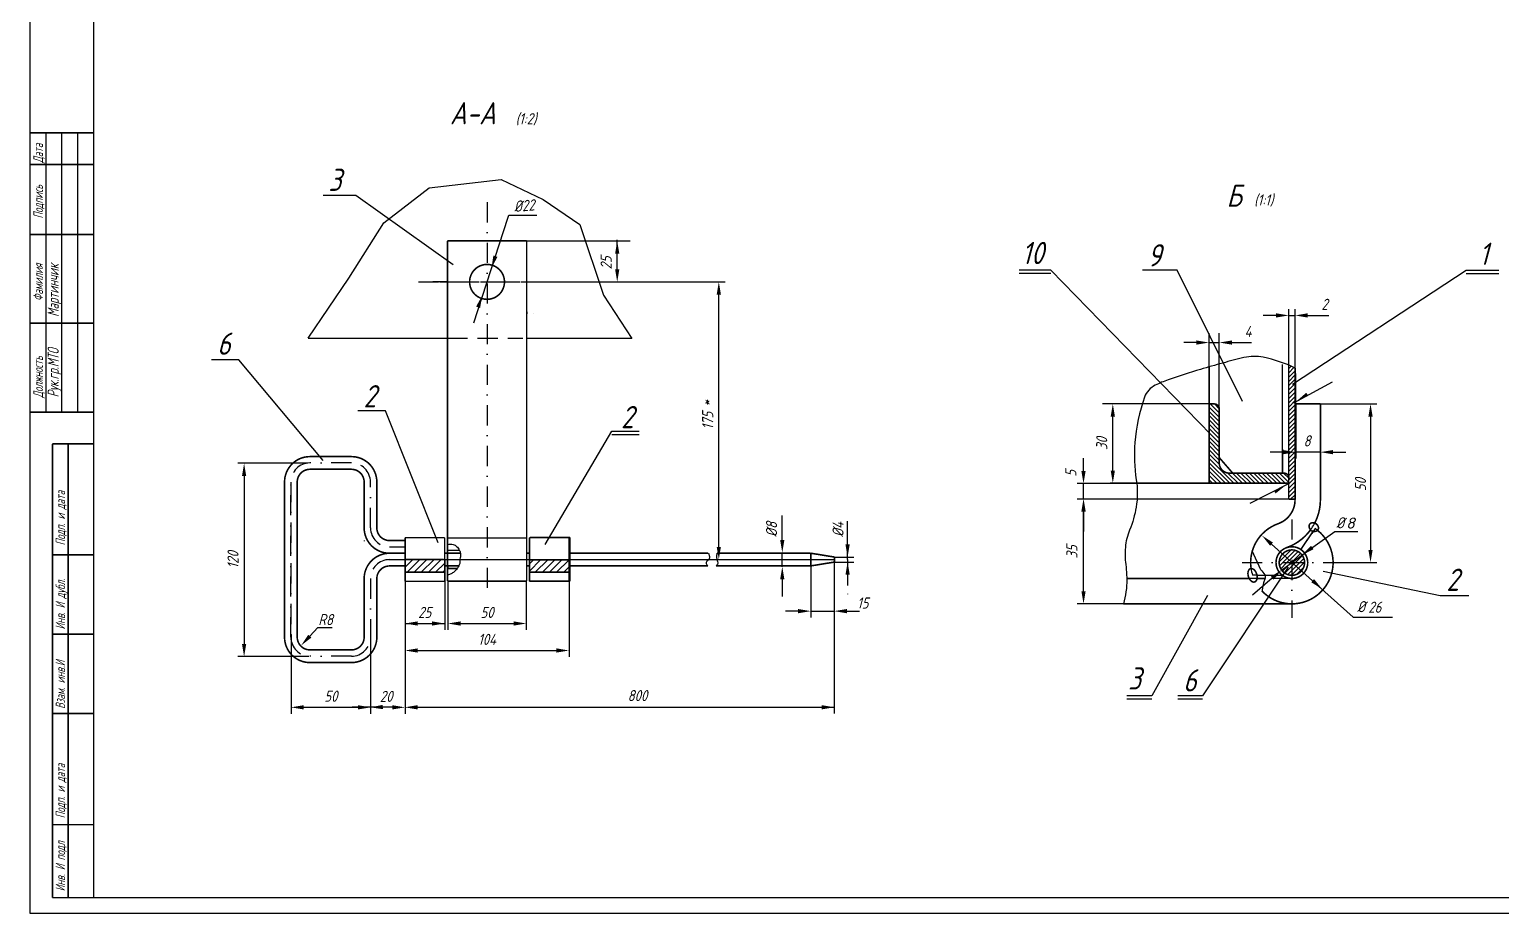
# Model space of a CAD drawing. Extents: x 973 to 2730, y 39 to 1746.
# Drawn here: x 972.5 to 1436.7, y 702.2 to 980.7 of the extents above; entities that cross this region are included whole.
import ezdxf
from ezdxf.enums import TextEntityAlignment as Align

# ---------------------------------------------------------------- set-up
doc = ezdxf.new("R2010")
doc.units = 0
doc.header["$LTSCALE"] = 0.5
doc.header["$MEASUREMENT"] = 0
doc.linetypes.add('DASHDOT', pattern=[25.4, 12.7, -6.35, 0, -6.35])
doc.linetypes.add('DASHED', pattern=[19.05, 12.7, -6.35])
doc.layers.get('0').update_dxf_attribs({"linetype": 'CONTINUOUS'})
doc.layers.get('DEFPOINTS').update_dxf_attribs({"linetype": 'CONTINUOUS'})
doc.styles.add('ROMANC', font='romanc', dxfattribs={"width": 0.8, "oblique": 15, "height": 3.5})
doc.dimstyles.get("Standard").update_dxf_attribs({"dimtxt": 0.18, "dimasz": 0.18, "dimexe": 0.18, "dimexo": 0.0625, "dimgap": 0.09, "dimtad": 0, "dimtih": 1, "dimtoh": 1, "dimdec": 4, "dimzin": 0, "dimdsep": 46, "dimtxsty": 'Standard', "dimcen": 0.09, "dimadec": 0, "dimazin": 0, "dimtfac": 1, "dimtdec": 4, "dimtofl": 0, "dimtmove": 0, "dimatfit": 3, "dimfxl": 0, "dimtolj": 1, "dimtzin": 0, "dimarcsym": 0})

# ---------------------------------------------------------------- blocks, each defined once
blk = doc.blocks.new('*D5')
at = {"color": 0, "linetype": 'ByBlock'}
for p, q in [((124.9, 166.5), (102.8, 166.5)), ((104.8, 162.5), (104.8, 109.6)), ((125.2, 105.6), (102.8, 105.6))]:
    blk.add_line(p, q, dxfattribs=at)
for points in [[(104.13, 162.5), (105.47, 162.5), (104.8, 166.5)], [(104.13, 109.6), (105.47, 109.6), (104.8, 105.6)]]:
    blk.add_solid(points, dxfattribs=at)
at = {"layer": 'DEFPOINTS', "color": 0, "linetype": 'ByBlock'}
for p in [(124.9, 166.5), (104.8, 105.6), (125.2, 105.6)]:
    blk.add_point(p, dxfattribs=at)
at = {"color": 0, "linetype": 'ByBlock', "style": 'ROMANC', "oblique": 15, "width": 0.8}
blk.add_text('120', height=3.5, rotation=90, dxfattribs=at).set_placement((101.3, 136.05), align=Align.MIDDLE_CENTER)
blk = doc.blocks.new('*D3')
at = {"color": 0, "linetype": 'ByBlock'}
for p, q in [((169.05, 129.35), (169.05, 114)), ((193.75, 129.35), (193.75, 114)), ((173.05, 116), (189.75, 116))]:
    blk.add_line(p, q, dxfattribs=at)
for points in [[(173.05, 116.67), (173.05, 115.33), (169.05, 116)], [(189.75, 116.67), (189.75, 115.33), (193.75, 116)]]:
    blk.add_solid(points, dxfattribs=at)
at = {"layer": 'DEFPOINTS', "color": 0, "linetype": 'ByBlock'}
for p in [(169.05, 129.35), (193.75, 129.35), (193.75, 116)]:
    blk.add_point(p, dxfattribs=at)
at = {"color": 0, "linetype": 'ByBlock', "style": 'ROMANC', "oblique": 15, "width": 0.8}
blk.add_text('50', height=3.5, dxfattribs=at).set_placement((181.4, 119.5), align=Align.MIDDLE_CENTER)
blk = doc.blocks.new('*D4')
at = {"color": 0, "linetype": 'ByBlock'}
for p, q in [((207.25, 129.3), (207.25, 105.5)), ((155.55, 114), (155.55, 105.5)), ((159.55, 107.5), (203.25, 107.5))]:
    blk.add_line(p, q, dxfattribs=at)
for points in [[(159.55, 108.17), (159.55, 106.83), (155.55, 107.5)], [(203.25, 108.17), (203.25, 106.83), (207.25, 107.5)]]:
    blk.add_solid(points, dxfattribs=at)
at = {"layer": 'DEFPOINTS', "color": 0, "linetype": 'ByBlock'}
for p in [(207.25, 129.3), (155.55, 114), (207.25, 107.5)]:
    blk.add_point(p, dxfattribs=at)
at = {"color": 0, "linetype": 'ByBlock', "style": 'ROMANC', "oblique": 15, "width": 0.8}
blk.add_text('104', height=3.5, dxfattribs=at).set_placement((181.4, 111), align=Align.MIDDLE_CENTER)
blk = doc.blocks.new('*X31')
at = {"color": 0}
for p, q in [((1090.95, 148.02), (1093.35, 150.42)), ((1090.95, 150.27), (1091.1, 150.42)), ((1091.59, 146.42), (1095.59, 150.42)), ((1093.84, 146.42), (1097.84, 150.42)), ((1096.08, 146.42), (1100.08, 150.42)), ((1098.33, 146.42), (1102.33, 150.42)), ((1100.57, 146.42), (1103.45, 149.3)), ((1130.15, 149.06), (1131.45, 150.36)), ((1130.15, 146.81), (1133.7, 150.36)), ((1132, 146.42), (1135.94, 150.36)), ((1134.25, 146.42), (1138.19, 150.36)), ((1136.49, 146.42), (1140.43, 150.36)), ((1138.74, 146.42), (1142.65, 150.33)), ((1102.82, 146.42), (1103.45, 147.05)), ((1140.98, 146.42), (1142.65, 148.09))]:
    blk.add_line(p, q, dxfattribs=at)
blk = doc.blocks.new('*D12')
at = {"color": 0, "linetype": 'ByBlock'}
for p, q in [((1181.66, 234.47), (1211.61, 234.47)), ((1209.61, 150.97), (1209.61, 230.47)), ((1197.9, 146.97), (1211.61, 146.97))]:
    blk.add_line(p, q, dxfattribs=at)
for points in [[(1208.94, 230.47), (1210.28, 230.47), (1209.61, 234.47)], [(1208.94, 150.97), (1210.28, 150.97), (1209.61, 146.97)]]:
    blk.add_solid(points, dxfattribs=at)
at = {"layer": 'DEFPOINTS', "color": 0, "linetype": 'ByBlock'}
for p in [(1181.66, 234.47), (1209.61, 234.47), (1197.9, 146.97)]:
    blk.add_point(p, dxfattribs=at)
at = {"color": 0, "linetype": 'ByBlock', "style": 'ROMANC', "oblique": 15, "width": 0.8}
blk.add_text('175', height=3.5, rotation=90, dxfattribs=at).set_placement((1206.11, 190.72), align=Align.MIDDLE_CENTER)
blk = doc.blocks.new('*D16')
at = {"color": 0, "linetype": 'ByBlock'}
for p, q in [((1371.99, 256.4), (1367.99, 256.4)), ((1375.99, 240.72), (1375.99, 258.4)), ((1375.99, 256.4), (1377.99, 256.4)), ((1377.99, 239.81), (1377.99, 258.4)), ((1381.99, 256.4), (1385.99, 256.4)), ((1385.99, 256.4), (1388.62, 256.4))]:
    blk.add_line(p, q, dxfattribs=at)
for points in [[(1371.99, 257.07), (1371.99, 255.73), (1375.99, 256.4)], [(1381.99, 257.07), (1381.99, 255.73), (1377.99, 256.4)]]:
    blk.add_solid(points, dxfattribs=at)
at = {"layer": 'DEFPOINTS', "color": 0, "linetype": 'ByBlock'}
for p in [(1377.99, 256.4), (1375.99, 240.72), (1377.99, 239.81)]:
    blk.add_point(p, dxfattribs=at)
at = {"color": 0, "linetype": 'ByBlock', "style": 'ROMANC', "oblique": 15, "width": 0.8}
blk.add_text('2', height=3.5, dxfattribs=at).set_placement((1387.3, 259.9), align=Align.MIDDLE_CENTER)
blk = doc.blocks.new('*X2')
at = {"color": 0}
for p, q in [((452.7, 228.9), (449.5, 232.1)), ((452.7, 230.25), (449.85, 233.1)), ((452.7, 231.6), (451.2, 233.1)), ((452.7, 227.55), (449.5, 230.75)), ((452.7, 226.21), (449.5, 229.41)), ((452.7, 224.86), (449.5, 228.06)), ((452.7, 223.51), (449.5, 226.71)), ((452.7, 222.17), (449.5, 225.37)), ((452.7, 220.82), (449.5, 224.02)), ((452.7, 219.47), (449.5, 222.67)), ((452.7, 218.13), (449.5, 221.33)), ((452.7, 216.78), (449.5, 219.98)), ((452.7, 215.43), (449.5, 218.63)), ((452.73, 214.05), (449.5, 217.28)), ((457.34, 208.1), (449.5, 215.94)), ((455.99, 208.1), (449.5, 214.59)), ((454.64, 208.1), (449.5, 213.24)), ((453.3, 208.1), (449.5, 211.9)), ((451.95, 208.1), (449.5, 210.55)), ((450.6, 208.1), (449.5, 209.2)), ((458.68, 208.1), (455.45, 211.33)), ((460.03, 208.1), (456.83, 211.3)), ((461.38, 208.1), (458.18, 211.3)), ((462.73, 208.1), (459.53, 211.3)), ((464.07, 208.1), (460.87, 211.3)), ((465.42, 208.1), (462.22, 211.3)), ((466.77, 208.1), (463.57, 211.3)), ((468.11, 208.1), (464.91, 211.3)), ((469.46, 208.1), (466.26, 211.3)), ((470.81, 208.1), (467.61, 211.3)), ((472.15, 208.1), (468.95, 211.3)), ((473.5, 208.1), (470.3, 211.3)), ((474.6, 208.35), (471.65, 211.3)), ((474.6, 209.7), (473, 211.3))]:
    blk.add_line(p, q, dxfattribs=at)
blk = doc.blocks.new('*D29')
at = {"color": 0, "linetype": 'ByBlock'}
for p, q in [((1340.48, 218.8), (1336.48, 218.8)), ((1344.48, 199.46), (1344.48, 221.8)), ((1344.48, 218.8), (1347.68, 218.8)), ((1347.68, 197.86), (1347.68, 221.8)), ((1351.68, 218.8), (1355.68, 218.8)), ((1355.68, 218.8), (1357.82, 218.8))]:
    blk.add_line(p, q, dxfattribs=at)
for points in [[(1340.48, 219.47), (1340.48, 218.13), (1344.48, 218.8)], [(1351.68, 219.47), (1351.68, 218.13), (1347.68, 218.8)]]:
    blk.add_solid(points, dxfattribs=at)
at = {"layer": 'DEFPOINTS', "color": 0, "linetype": 'ByBlock'}
for p in [(1347.68, 218.8), (1344.48, 199.46), (1347.68, 197.86)]:
    blk.add_point(p, dxfattribs=at)
at = {"color": 0, "linetype": 'ByBlock', "style": 'ROMANC', "oblique": 15, "width": 0.8}
blk.add_text('4', height=3.5, dxfattribs=at).set_placement((1356.75, 222.3), align=Align.MIDDLE_CENTER)
blk = doc.blocks.new('*X0')
at = {"color": 0}
for p, q in [((471.61, 183.34), (475.36, 187.09)), ((472.35, 185.43), (473.27, 186.35)), ((472.71, 183.1), (475.6, 185.99)), ((475.6, 185.99), (476.59, 186.98)), ((475.6, 184.64), (477.55, 186.59)), ((475.6, 183.29), (478.33, 186.02)), ((471.72, 182.11), (472.71, 183.1)), ((472.11, 181.15), (474.06, 183.1)), ((472.68, 180.37), (475.41, 183.1)), ((473.41, 179.75), (475.6, 181.95)), ((474.06, 183.1), (475.6, 184.64)), ((475.41, 183.1), (475.6, 183.29)), ((475.6, 181.95), (476.75, 183.1)), ((475.6, 180.6), (478.1, 183.1)), ((475.6, 179.25), (479.45, 183.1)), ((476.75, 183.1), (478.95, 185.29)), ((477.08, 179.38), (479.32, 181.62)), ((478.1, 183.1), (479.39, 184.39)), ((479.45, 183.1), (479.6, 183.25)), ((474.31, 179.31), (475.6, 180.6)), ((475.45, 179.1), (475.6, 179.25))]:
    blk.add_line(p, q, dxfattribs=at)
blk = doc.blocks.new('*D17')
at = {"color": 0, "linetype": 'ByBlock'}
for p, q in [((1378.19, 228.51), (1378.19, 211.31)), ((1385.99, 228.51), (1385.99, 211.31)), ((1374.19, 213.31), (1370.19, 213.31)), ((1385.99, 213.31), (1378.19, 213.31)), ((1389.99, 213.31), (1393.99, 213.31))]:
    blk.add_line(p, q, dxfattribs=at)
for points in [[(1374.19, 213.98), (1374.19, 212.64), (1378.19, 213.31)], [(1389.99, 213.98), (1389.99, 212.64), (1385.99, 213.31)]]:
    blk.add_solid(points, dxfattribs=at)
at = {"layer": 'DEFPOINTS', "color": 0, "linetype": 'ByBlock'}
for p in [(1378.19, 228.51), (1385.99, 228.51), (1378.19, 213.31)]:
    blk.add_point(p, dxfattribs=at)
at = {"color": 0, "linetype": 'ByBlock', "style": 'ROMANC', "oblique": 15, "width": 0.8}
blk.add_text('8', height=3.5, dxfattribs=at).set_placement((1381.77, 216.86), align=Align.MIDDLE_CENTER)
blk = doc.blocks.new('*X1')
at = {"color": 0}
for p, q in [((474.6, 244.26), (475.33, 244.99)), ((474.6, 242.91), (476.26, 244.57)), ((474.6, 241.56), (476.6, 243.56)), ((474.6, 240.22), (476.6, 242.22)), ((474.6, 238.87), (476.6, 240.87)), ((474.6, 237.52), (476.6, 239.52)), ((474.6, 236.17), (476.6, 238.17)), ((474.6, 234.83), (476.6, 236.83)), ((474.6, 233.48), (476.6, 235.48)), ((474.6, 232.13), (476.6, 234.13)), ((474.6, 230.79), (476.6, 232.79)), ((474.6, 229.44), (476.6, 231.44)), ((474.6, 228.09), (476.6, 230.09)), ((474.6, 226.74), (476.6, 228.74)), ((474.6, 225.4), (476.6, 227.4)), ((474.6, 224.05), (476.6, 226.05)), ((474.6, 222.7), (476.6, 224.7)), ((474.6, 221.36), (476.6, 223.36)), ((474.6, 220.01), (476.6, 222.01)), ((474.6, 218.66), (476.6, 220.66)), ((474.6, 217.32), (476.6, 219.32)), ((474.6, 215.97), (476.6, 217.97)), ((474.6, 214.62), (476.6, 216.62)), ((474.6, 213.27), (476.6, 215.27)), ((474.6, 211.93), (476.6, 213.93)), ((474.6, 210.58), (476.6, 212.58)), ((474.6, 209.23), (476.6, 211.23)), ((474.6, 207.89), (476.6, 209.89)), ((474.6, 206.54), (476.6, 208.54)), ((474.6, 205.19), (476.6, 207.19)), ((474.6, 203.85), (476.6, 205.85)), ((475.2, 203.1), (476.6, 204.5)), ((476.55, 203.1), (476.6, 203.15))]:
    blk.add_line(p, q, dxfattribs=at)

msp = doc.modelspace()

# ---------------------------------------------------------------- linework, layer by layer
for p, q in [((972.761, 702.16), (972.761, 1296.06)), ((977.761, 860.16), (977.761, 948.16)), ((982.761, 860.16), (982.761, 948.16)), ((987.761, 860.16), (987.761, 948.16)), ((1075.47, 928.45), (1065.11, 928.45)), ((1106.17, 906.55), (1075.47, 928.45)), ((1123.63411, 922.19048), (1132.53, 922.19048)), ((1104.3, 901.2), (1099.7, 901.2)), ((1294.61825, 904.88), (1284.58, 904.88)), ((1294.61825, 903.88), (1284.58, 903.88)), ((1345.18, 853.04), (1294.61825, 904.88)), ((1334.36, 904.88), (1323.52, 904.88)), ((1355.06, 863.51), (1334.36, 904.88)), ((1370.83, 868.93), (1425.54, 904.88)), ((1425.54, 904.88), (1435.89, 904.88)), ((1425.54, 903.88), (1435.89, 903.88)), ((1129.3, 891.8), (1129.3, 891.1)), ((1104.3, 891.2), (1104.3, 889.15)), ((1038.5, 876.65), (1029.9, 876.65)), ((1065.1, 844.95), (1038.5, 876.65)), ((1383.30171, 869.63647), (1371.0801, 863.03231)), ((1084.80971, 860.57), (1076.05, 860.57)), ((1101.4, 818.95), (1084.80971, 860.57)), ((1371.58, 862.74), (1371.58, 837.74)), ((1135.1, 818.45), (1156.1, 854.15)), ((1156.1, 854.15), (1164.8, 854.15)), ((1156.1, 853.15), (1164.8, 853.15)), ((1367.58, 848.4973), (1367.58, 840.94)), ((1074.05, 842.13947), (1060.95, 842.13947)), ((1052.95, 789.23947), (1052.95, 838.13947)), ((1056.95, 789.23947), (1056.95, 838.13947)), ((1304.91333, 832.74), (1304.91333, 837.64)), ((1357.41702, 831.46495), (1369.58, 837.64)), ((1209.89, 825.25), (1209.89, 827.55)), ((1209.89, 819.85), (1209.89, 825.25)), ((1230.49, 822.48173), (1230.49, 825.75)), ((1377.88448, 823.49382), (1376.84514, 821.96368)), ((1377.18, 817.64), (1384.08, 822.54)), ((1384.08, 822.54), (1391.38, 822.54)), ((1090.9, 819.68947), (1090.95, 819.68947)), ((1090.95, 820.58947), (1090.95, 811.58947)), ((1142.95, 820.6), (1130.45, 820.6)), ((1142.65, 820.6), (1142.65, 811.6)), ((1142.7, 819.7), (1142.65, 819.7)), ((1142.95, 820.6), (1142.95, 806.9)), ((1364.15988, 818.57161), (1389.88, 795.54)), ((1367.3323, 810.40495), (1377.18, 817.64)), ((1090.95, 813.68947), (1090.95, 806.83947)), ((1090.95, 813.68947), (1090.95, 812.73947)), ((1090.95, 813.68947), (1090.95, 806.83947)), ((1090.95, 813.68947), (1090.95, 806.83947)), ((1090.95, 813.68947), (1090.95, 812.63947)), ((1103.45, 813.7), (1103.45, 806.85)), ((1142.95, 813.64), (1130.45, 813.64)), ((1142.65, 813.7), (1142.65, 812.65)), ((1209.89, 811.45), (1209.89, 815.7)), ((1370.38734, 812.74), (1374.38734, 812.74)), ((1104.45, 811.7), (1104.45, 810.9)), ((1129.45, 811.7), (1130.2, 811.7)), ((1369.38, 811.34), (1342.38, 770.74)), ((1359.98, 807.74), (1356.68, 807.74)), ((1364.36185, 807.81497), (1358.20439, 802.45951)), ((1359.78, 808.74), (1358.21068, 808.74)), ((1361.98, 807.74), (1361.85144, 807.74)), ((1380.48, 810.04), (1417.38, 802.34)), ((1142.95, 806.9), (1130.45, 806.9)), ((1209.89, 807.45), (1209.89, 802.05)), ((1103.4, 800.75), (1103.45, 800.75)), ((1343.98, 802.34), (1326.38, 770.74)), ((1417.38, 802.34), (1426.38, 802.34)), ((1218.89, 797.45), (1226.39, 797.45)), ((1226.29, 795.45), (1226.29, 765.18)), ((1389.88, 795.54), (1402.28, 795.54)), ((1060.9218, 789.57064), (1063.4, 792.23947)), ((1063.4, 792.23947), (1068, 792.23947)), ((1090.95, 793.55), (1103.45, 793.55)), ((1074.05, 785.23947), (1060.95, 785.23947)), ((1326.38, 770.74), (1318.58, 770.74)), ((1342.38, 770.74), (1334.58, 770.74)), ((1094.9, 767.15), (1226.29, 767.15)), ((1326.38, 769.74), (1318.58, 769.74)), ((1342.38, 769.74), (1334.58, 769.74)), ((992.761, 730.16), (992.761, 707.16)), ((1813.661, 702.16), (972.761, 702.16))]:
    msp.add_line(p, q)
at = {"linetype": 'DASHDOT'}
for p, q in [((1116.8, 926.29903), (1116.8, 803.1)), ((1095.17, 901.2), (1141.21, 901.2)), ((1101.9, 901.2), (1133.84531, 901.2)), ((1074.05, 844.13947), (1060.95, 844.13947)), ((1054.95, 838.13947), (1054.95, 789.23947)), ((1054.95, 789.23947), (1054.95, 838.13947)), ((1080.05, 823.68947), (1080.05, 838.13947)), ((1370.58, 826.37), (1370.58, 795.37)), ((1086.05, 817.68947), (1090.95, 817.68947)), ((1080.7, 813.68947), (1080.7585, 813.68947)), ((1354.88, 812.74), (1383.58, 812.74)), ((1383.08, 812.74), (1386.88, 812.74)), ((1080.05, 807.68947), (1080.05, 789.23947)), ((1074.05, 783.23947), (1060.95, 783.23947))]:
    msp.add_line(p, q, dxfattribs=at)
at = {"color": 0, "linetype": 'ByBlock'}
for p, q in [((1112.60441, 888.31354), (1123.329, 921.25335)), ((1123.329, 921.25335), (1123.63411, 922.19048)), ((1129.3, 914.1), (1161.93, 914.1)), ((1157.85, 909.2), (1157.85, 914.40449)), ((1159.85, 914.1), (1160.05, 914.1)), ((1157.85, 905.2), (1157.85, 909.2)), ((1133.84531, 901.2), (1161.93, 901.2)), ((1060.43373, 883.45), (1104.13, 883.45)), ((1129.4, 883.45), (1162.418, 883.45)), ((1371.78, 862.74), (1371.78, 872.34)), ((1344.48, 862.74), (1310.84, 862.74)), ((1379.58, 862.74), (1397.38, 862.74)), ((1314.12, 841.74), (1314.12, 858.74)), ((1395.38, 858.74), (1395.38, 816.74)), ((1304.88, 841.64), (1304.88, 845.64)), ((1344.48, 837.64), (1302.88, 837.64)), ((1344.48, 837.74), (1313.24, 837.74)), ((1369.58, 832.74), (1302.88, 832.74)), ((1304.88, 828.94), (1304.88, 824.94)), ((1304.88, 828.94), (1304.88, 824.94)), ((1304.88, 803.74), (1304.88, 828.74)), ((1230.49, 813.7), (1230.49, 822.48173)), ((1304.88, 824.94), (1304.88, 822.58081)), ((1304.88, 824.94), (1304.88, 822.67013)), ((1226.29, 812.90203), (1226.29, 795.45)), ((1226.39, 814.48173), (1232.49, 814.48173)), ((1226.39, 812.91827), (1232.49, 812.91827)), ((1230.49, 813.7), (1230.49, 805.55)), ((1386.88, 812.74), (1397.38, 812.74)), ((1218.89, 811.7), (1218.89, 795.45)), ((1090.95, 806.83947), (1090.95, 791.53947)), ((1103.45, 806.85), (1103.45, 791.55)), ((1230.49, 802.85), (1230.49, 802.78173)), ((1317.45534, 799.74), (1302.88, 799.74)), ((1214.89, 797.45), (1210.89, 797.45)), ((1230.29, 797.45), (1234.29, 797.45)), ((1055, 790.03947), (1055, 765.13947)), ((1080.1, 790.03947), (1080.1, 765.13947)), ((1090.95, 783.03947), (1090.95, 765.03947)), ((1059, 767.13947), (1076.1, 767.13947)), ((1082.9, 767.13947), (1074.22949, 767.13947)), ((1086.9, 767.13947), (1082.9, 767.13947)), ((1080.1, 765.13947), (1080.1, 765.03947))]:
    msp.add_line(p, q, dxfattribs=at)
at = {"linetype": 'DASHED'}
for p, q in [((1104.2, 891.2), (1104.3, 891.2)), ((1131.4, 891.2), (1131.45005, 891.2)), ((1129.3, 815.7), (1130.4, 815.7)), ((1130.4, 815.7), (1130.15, 815.7)), ((1104.45, 810.9), (1107.38665, 810.9)), ((1107.88182, 811.7), (1107.1, 811.7)), ((1130.3, 811.7), (1130.15, 811.7)), ((1130.3, 810.9), (1130.15, 810.9)), ((1142.65, 811.7), (1142.6, 811.7)), ((1370.58, 807.74), (1363.18, 807.74))]:
    msp.add_line(p, q, dxfattribs=at)
at = {"color": 0, "linetype": 'DASHED'}
msp.add_line((1104.3, 883.45), (1128.1, 883.45), dxfattribs=at)
at = {"linetype": 'Continuous'}
msp.add_line((1086.05, 813.7), (1226.39, 813.7), dxfattribs=at)
at = {"const_width": 0.5}
for points in [[(992.761, 707.16), (992.761, 1291.06)], [(992.761, 948.16), (972.761, 948.16)], [(992.761, 938.16), (972.761, 938.16)], [(992.761, 916.16), (972.761, 916.16)], [(1104.3, 914.1), (1129.3, 914.1)], [(1104.3, 914.1), (1104.3, 901.2)], [(1104.3, 914.1), (1104.3, 905.7)], [(1129.3, 914.1), (1129.3, 891.2)], [(1104.3, 901.2), (1104.3, 891.2)], [(1104.3, 899.45), (1104.3, 806.9)], [(1129.3, 899.45), (1129.3, 806.9)], [(992.761, 888.16), (972.761, 888.16)], [(1344.48, 862.74), (1344.48, 874.64)], [(1369.58, 874.9491), (1369.58, 832.74)], [(1371.58, 874.04), (1371.58, 842.04)], [(992.761, 860.16), (972.761, 860.16)], [(1344.48, 837.74), (1344.48, 862.74)], [(1344.48, 862.74), (1346.08, 862.74)], [(1347.68, 861.14), (1347.68, 844.14)], [(1371.58, 862.74), (1379.58, 862.74)], [(1379.58, 862.74), (1379.58, 842.04)], [(979.761, 707.16), (979.761, 850.16)], [(979.761, 850.16), (992.761, 850.16)], [(984.761, 707.16), (984.761, 850.16)], [(1074.05, 846.13947), (1060.95, 846.13947)], [(1347.75, 845.75), (1351.96, 840.9)], [(1074.05, 842.13947), (1060.95, 842.13947)], [(1350.88, 840.94), (1368.08, 840.94)], [(1371.58, 842.04), (1371.58, 832.53899)], [(1379.58, 842.04), (1379.58, 832.53899)], [(1052.95, 838.13947), (1052.95, 789.23947)], [(1056.95, 838.13947), (1056.95, 789.23947)], [(1078.05, 823.68947), (1078.05, 838.13947)], [(1082.05, 823.68947), (1082.05, 838.13947)], [(1369.68, 837.74), (1344.48, 837.74)], [(1371.58, 832.74), (1369.68, 832.74)], [(1377.21481, 822.50791), (1373.38942, 816.87608)], [(1086.05, 819.68947), (1090.95, 819.68947)], [(1090.95, 820.6), (1103.45, 820.6)], [(1090.95, 820.58947), (1090.95, 806.83947)], [(1103.45, 820.6), (1103.45, 806.85)], [(1104.45, 820.5), (1129.15, 820.5)], [(1130.15, 820.6), (1130.15, 806.85)], [(1142.65, 820.6), (1130.15, 820.6)], [(1142.65, 820.6), (1142.65, 806.85)], [(1142.65, 820.6), (1142.65, 806.9)], [(979.761, 815.16), (992.761, 815.16)], [(1086.05, 815.68947), (1090.95, 815.68947)], [(1103.15, 813.7), (1090.95, 813.7)], [(1103.4, 815.7), (1104.4, 815.7)], [(1104.3, 816.6), (1108.10142, 816.6)], [(1104.3, 815.7), (1108.4, 815.7)], [(1130.2, 815.7), (1129.2, 815.7)], [(1142.65, 813.64), (1130.15, 813.64)], [(1142.7, 815.7), (1186.49, 815.7)], [(1189.3, 815.7), (1218.89, 815.7)], [(1218.89, 815.7), (1218.89, 811.7)], [(1218.89, 815.7), (1226.39, 814.48173)], [(1218.89, 811.7), (1226.39, 812.91827)], [(1226.39, 812.91827), (1226.39, 814.48173)], [(1078.05, 807.68947), (1078.05, 789.23947)], [(1082.05, 807.68947), (1082.05, 789.23947)], [(1086.05, 811.68947), (1090.95, 811.68947)], [(1103.4, 811.7), (1107.88182, 811.7)], [(1104.3, 810.9), (1107.38665, 810.9)], [(1130.2, 811.7), (1129.15, 811.7)], [(1142.5, 811.7), (1186.44, 811.7)], [(1189, 811.7), (1218.89, 811.7)], [(1348.48, 807.74), (1318.51444, 807.74)], [(1357.12712, 807.74), (1348.48, 807.74)], [(1362.11128, 808.74), (1359.5779, 808.74)], [(1362.11692, 807.74), (1359.59874, 807.74)], [(1090.95, 806.85), (1103.45, 806.85)], [(1104.3, 806.9), (1129.3, 806.9)], [(1142.65, 806.85), (1130.15, 806.85)], [(1329.08, 799.74), (1317.45534, 799.74)], [(1348.48, 799.74), (1329.08, 799.74)], [(1370.58, 799.74), (1348.48, 799.74)], [(979.761, 790.16), (992.761, 790.16)], [(1074.05, 785.23947), (1060.95, 785.23947)], [(1074.05, 781.23947), (1060.95, 781.23947)], [(979.761, 765.16), (992.761, 765.16)], [(979.761, 730.16), (992.761, 730.16)], [(979.761, 707.16), (992.76264, 707.16)], [(1808.661, 707.16), (992.761, 707.16)]]:
    msp.add_lwpolyline(points, dxfattribs=at)
for points in [[(1060.43373, 883.45), (1073.22, 902.34), (1084.31, 919.76), (1098.57, 930.85), (1121.29, 933.48), (1134.49, 927.15), (1146.11, 919.23), (1153.51, 897.06), (1162.49, 883.34)], [(1369.68, 832.74), (1369.58, 832.74)], [(1360.78, 810.44), (1358.08, 816.44)]]:
    msp.add_lwpolyline(points)
for points in [[(1122.3, 901.2, 1), (1111.3, 901.2, 1)], [(1122.3, 901.2, -1), (1111.3, 901.2, -1)], [(1347.68, 861.14, 0.414213562), (1346.08, 862.74, 0.414213562)], [(1060.95, 846.13947, 0.414213562), (1052.95, 838.13947, 0.414213562)], [(1082.05, 838.13947, 0.414213562), (1074.05, 846.13947, 0.414213562)], [(1060.95, 842.13947, 0.414213562), (1056.95, 838.13947, 0.414213562)], [(1078.05, 838.13947, 0.414213562), (1074.05, 842.13947, 0.414213562)], [(1347.68, 844.14, 0.414213562), (1350.88, 840.94, 0.414213562)], [(1369.68, 839.34, 0.414213562), (1368.08, 840.94, 0.414213562)], [(1366.24667, 824.99652, 0.324768037), (1371.57747, 832.74, 0.317837245)], [(1377.7942, 825.19347, 0.119812454), (1379.58, 832.53899, 0.108621097)], [(1078.05, 823.68947, 0.414213562), (1086.05, 815.68947, 0.414213562)], [(1082.05, 823.68947, 0.414213562), (1086.05, 819.68947, 0.414213562)], [(1366.24667, 824.99652, 0.358019667), (1357.71501, 810.8713, 0.358019667)], [(1368.91333, 817.45405, 0.15027234), (1376.46746, 823.05673, 0.135488457)], [(1370.58, 799.74, 0.708596121), (1378.71082, 822.88346, 0.661514598)], [(1376.28, 824.94, 0.121859384), (1376.0502, 824.49766, 0.105299761), (1376.03481, 823.92315, 0.088071118), (1376.24319, 823.3674, 0.078842728), (1376.66549, 822.8576, 0.007051188), (1376.71076, 822.81888, 0.088071118)], [(1378.19889, 824.97513, 0.049326849), (1377.83515, 825.17645, 0.088071118), (1377.25742, 825.31248, 0.105299761), (1376.68953, 825.22417, 0.121859384), (1376.28, 824.94, 0.121859384)], [(1378.84674, 823.16857, -0.121859384), (1378.51469, 822.79681, -0.105299761), (1377.983, 822.57862, -0.088071118), (1377.38947, 822.57631, -0.078842728), (1376.76302, 822.79029, -0.007051188), (1376.71076, 822.81888, -0.088071118)], [(1378.19889, 824.97513, -0.049326849), (1378.51614, 824.70647, -0.088071118), (1378.84827, 824.21456, -0.105299761), (1378.96715, 823.65228, -0.121859384), (1378.84674, 823.16857, -0.121859384)], [(1375.58, 812.74, 1), (1365.58, 812.74, 1)], [(1368.91333, 817.45405, 0.317837245), (1365.58, 812.74, 0.317837245)], [(1374.58, 812.74, 1), (1366.58, 812.74, 1)], [(1086.05, 815.68947, 0.414213562), (1078.05, 807.68947, 0.414213562)], [(1375.58, 812.74, -1), (1365.58, 812.74, -1)], [(1374.58, 812.74, -1), (1366.58, 812.74, -1)], [(1086.05, 811.68947, 0.414213562), (1082.05, 807.68947, 0.414213562)], [(1358.03873, 810.83824, 0.303241229), (1357.11728, 810.55471, 0.107111751), (1356.80469, 809.93939, 0.076064614), (1356.72805, 809.21068, 0.062944803), (1356.88, 808.34, 0.062944803), (1357.2438, 807.5345, 0.076064614), (1357.71683, 806.97493, 0.107111751), (1358.32127, 806.64176, 0.303241229), (1359.24272, 806.92529, 0.14828664)], [(1359.48, 809.14, 0.062944803), (1359.1162, 809.9455, 0.076064614), (1358.64317, 810.50507, 0.107111751), (1358.03873, 810.83824, 0.14828664), (1357.53502, 810.83619, 0.014478278), (1357.48744, 810.82002, 0.107111751)], [(1358.99348, 806.7159, 0.094603944), (1359.24272, 806.92529, 0.107111751), (1359.55531, 807.54061, 0.076064614), (1359.63195, 808.26932, 0.062944803), (1359.48, 809.14, 0.062944803)], [(1052.95, 789.23947, 0.414213562), (1060.95, 781.23947, 0.414213562)], [(1056.95, 789.23947, 0.414213562), (1060.95, 785.23947, 0.414213562)], [(1074.05, 781.23947, 0.414213562), (1082.05, 789.23947, 0.414213562)], [(1074.05, 785.23947, 0.414213562), (1078.05, 789.23947, 0.414213562)]]:
    msp.add_lwpolyline(points, format="xyb", dxfattribs=at)
for points, format in [([(1371.58, 874.04, 0.062671322), (1361.54907, 877.44614, 0.110271933), (1355.48, 877.34, 0.006659063), (1348.76394, 875.6218, 0.006358807), (1341.78, 873.64, 0.011787681), (1331.56169, 870.33534, 0.028661921), (1327.48, 868.64, 0.197495843), (1324.12114, 864.88556, 0.065579375), (1321.08, 850.54, 0.057946314), (1321.52383, 838.81508, -0.079521511), (1321.48, 830.24, -0.057318105), (1319.41115, 822.99988, 0.077002228), (1318.08, 817.54, 0.053770978), (1318.19819, 812.16853, -0.043501449), (1318.48, 805.54, -0.032314415), (1318.26416, 803.56888, -0.017257354), (1317.45534, 799.74)], "xyb"), ([(1371.38, 863.04, 0, 1, 0), (1375.40944, 865.84421, 1, 1, 0)], "xyseb"), ([(1369.28, 837.64, 0, 1, 0), (1365.18, 834.94, 1, 1, 0)], "xyseb"), ([(1104.5, 818.45, -0.112667842), (1106.11205, 818.45922, -0.146943384), (1107.2, 817.85, -0.067397678), (1108.05746, 816.68365, -0.089914224), (1108.4, 815.65, -0.089879838), (1108.34624, 814.25885, 0.068722276), (1108.2, 812.45, 0.000830851), (1108.2007, 812.43805, -0.114629309)], "xyb"), ([(1108.2007, 812.43805, -0.06697844), (1107.47447, 811.02287, -0.010196641), (1107.33152, 810.8261, -0.048176092)], "xyb"), ([(1186.49, 815.7, -0.087455496), (1186.8563, 814.98842, -0.094301528), (1186.94, 814.25, -0.252754094), (1186.34509, 813.32249, 0.313620189), (1185.94, 812.5, 0.102463581), (1186.08785, 812.1004, 0.081561166), (1186.44, 811.7)], "xyb"), ([(1189.3, 815.7, 0.040481449), (1189.15559, 814.93952, 0.049033475), (1189.15, 814.3, 0.087820525), (1189.38917, 813.41672, -0.109880379), (1189.55, 812.7, -0.126849454), (1189.44144, 812.27571, -0.075796427), (1189, 811.7)], "xyb"), ([(1107.38665, 810.9, -0.0606212), (1106.4, 809.85, -0.048176092), (1105.45312, 809.20342, -0.048176092), (1104.4, 808.75)], "xyb"), ([(1357.98, 809.74, 0.005205292), (1357.93101, 809.73949, 0.087939565)], "xyb"), ([(1360.78, 810.44, -0.078485973), (1362.02753, 808.91211, -0.179387632), (1362.18, 808.04, -0.045324403), (1361.88537, 806.98574, 0.035272764), (1361.48, 805.64, 0.016367364), (1361.31415, 804.77452, 0.013825248), (1361.18, 803.74)], "xyb")]:
    msp.add_lwpolyline(points, format=format)
at = {"linetype": 'Continuous', "const_width": 0.5}
for points in [[(1367.58, 840.94), (1367.58, 875.24)], [(1090.95, 809.7), (1103.45, 809.7)], [(1130.15, 809.7), (1142.65, 809.7)]]:
    msp.add_lwpolyline(points, dxfattribs=at)
at = {"linetype": 'DASHED', "const_width": 0.5}
msp.add_lwpolyline([(1367.58, 808.74), (1362.11128, 808.74)], dxfattribs=at)
at = {"linetype": 'Continuous', "const_width": 0.5}
msp.add_lwpolyline([(1361.0929, 803.85209, 0.207398032), (1370.58, 799.74, 0.207398032)], format="xyb", dxfattribs=at)
at = {"linetype": 'DASHDOT'}
for centre, start, end in [((1060.95, 838.13947), 90, 180), ((1074.05, 838.13947), 0, 90), ((1086.05, 823.68947), 180, 270), ((1086.05, 807.68947), 90, 180), ((1086.05, 819.68947), 266.6050765, 270), ((1060.95, 789.23947), 180, 270), ((1074.05, 789.23947), 270, 0)]:
    msp.add_arc(centre, 6, start, end, dxfattribs=at)
for centre, radius, start, end in [((1363.58, 832.53899), 16, 321.1183318, 334.4010812), ((1370.58, 812.74), 13, 51.2034479, 55.8138775), ((1086.05, 819.68947), 8, 180, 181.397181), ((1086.05, 819.68947), 4, 264.9363831, 270), ((1370.58, 812.74), 5, 0, 55.8138775), ((1086.05, 819.68947), 8, 266.4458218, 270), ((1370.58, 812.74), 13, 187.5073467, 197.9202131), ((1370.58, 812.74), 13, 270, 270.881404)]:
    msp.add_arc(centre, radius, start, end)
at = {"linetype": 'DASHED'}
msp.add_arc((1370.58, 812.74), 13, 51.4761245, 55.8138775, dxfattribs=at)
at = {"color": 0, "linetype": 'ByBlock'}
for points in [[(1157.18333, 910.1), (1158.51667, 910.1), (1157.85, 914.1)], [(1120.0654, 909.07602), (1118.79757, 909.4888), (1118.19314, 905.47892)], [(1157.18333, 905.2), (1158.51667, 905.2), (1157.85, 901.2)], [(1114.61321, 892.9591), (1113.35516, 893.4008), (1115.30927, 896.95409)], [(1313.45333, 858.74), (1314.78667, 858.74), (1314.12, 862.74)], [(1394.71333, 858.74), (1396.04667, 858.74), (1395.38, 862.74)], [(1304.21333, 841.64), (1305.54667, 841.64), (1304.88, 837.64)], [(1313.45333, 841.74), (1314.78667, 841.74), (1314.12, 837.74)], [(1304.21333, 828.94), (1305.54667, 828.94), (1304.88, 832.94)], [(1304.21333, 828.94), (1305.54667, 828.94), (1304.88, 832.94)], [(1304.21333, 828.74), (1305.54667, 828.74), (1304.88, 832.74)], [(1229.82333, 818.48173), (1231.15667, 818.48173), (1230.49, 814.48173)], [(1229.82333, 808.91827), (1231.15667, 808.91827), (1230.49, 812.91827)], [(1394.71333, 816.74), (1396.04667, 816.74), (1395.38, 812.74)], [(1304.21333, 803.74), (1305.54667, 803.74), (1304.88, 799.74)], [(1094.95, 794.21667), (1094.95, 792.88333), (1090.95, 793.55)], [(1099.45, 794.21667), (1099.45, 792.88333), (1103.45, 793.55)], [(1214.89, 798.11667), (1214.89, 796.78333), (1218.89, 797.45)], [(1230.29, 798.11667), (1230.29, 796.78333), (1226.29, 797.45)], [(1059, 767.80614), (1059, 766.4728), (1055, 767.13947)], [(1076.1, 767.80614), (1076.1, 766.4728), (1080.1, 767.13947)], [(1083.92432, 767.90273), (1083.95724, 766.56981), (1079.942, 767.13752)], [(1086.9, 767.80614), (1086.9, 766.4728), (1090.9, 767.13947)]]:
    msp.add_solid(points, dxfattribs=at)
for points in [[(1210.55667, 819.85), (1209.22333, 819.85), (1209.89, 815.85)], [(1363.71515, 818.07496), (1364.60461, 819.06825), (1361.18, 821.24)], [(1377.39726, 816.97237), (1376.60782, 818.04688), (1373.77901, 815.14132)], [(1210.55667, 807.45), (1209.22333, 807.45), (1209.89, 811.45)], [(1364.79936, 807.31194), (1363.92435, 808.31799), (1367.38, 810.44)], [(1376.68301, 806.54797), (1377.56517, 807.54775), (1380.12345, 804.40138)], [(1061.41033, 789.11701), (1060.43328, 790.02428), (1058.2, 786.63947)], [(1094.9, 766.48333), (1094.9, 767.81667), (1090.9, 767.15)], [(1222.29, 766.48333), (1222.29, 767.81667), (1226.29, 767.15)]]:
    msp.add_solid(points)
at = {"layer": 'DEFPOINTS', "color": 0, "linetype": 'ByBlock'}
for p in [(1129.3, 914.1), (1159.85, 914.1), (1118.19314, 905.47892), (1133.84531, 901.2), (1157.85, 901.2), (1115.40686, 896.92108), (1369.58, 874.34), (1371.38, 874.34), (1314.12, 862.74), (1344.48, 862.74), (1371.78, 862.74), (1379.58, 862.74), (1379.58, 862.74), (1344.48, 838.84179), (1344.48, 837.74), (1344.48, 837.64), (1304.88, 832.94), (1304.88, 832.94), (1304.88, 832.74), (1344.48, 832.94), (1344.48, 832.94), (1369.58, 832.74), (1226.39, 814.48173), (1226.39, 812.91827), (1230.49, 812.91827), (1232.19, 813.7), (1233.79, 813.7), (1386.88, 812.74), (1395.38, 812.74), (1218.89, 811.7), (1226.29, 811.7), (1090.95, 806.83947), (1103.45, 806.85), (1317.45534, 799.74), (1226.29, 797.45), (1054.6, 790.03947), (1079.7, 790.03947), (1103.45, 793.55), (1090.95, 783.03947), (1079.7, 767.13947), (1080.1, 765.13947), (1080.1, 762.73947)]:
    msp.add_point(p, dxfattribs=at)

# ---------------------------------------------------------------- block references
for name, p in [('*X1', (894.98, 629.64)), ('*X2', (894.98, 629.64)), ('*X31', (0, 663.28)), ('*X0', (894.98, 629.64))]:
    msp.add_blockref(name, p)

# ---------------------------------------------------------------- texts
at = {"style": 'ROMANC', "oblique": 15, "width": 0.8}
for s, height, p in [('А-А', 7, (1105.09, 950.85)), ('(1:2)', 3.5, (1125.81, 950.85)), ('3', 7, (1066.77, 929.85)), ('Б', 7, (1349.98, 924.87)), ('(1:1)', 3.5, (1358.68, 925.27)), ('10', 7, (1285.39, 906.8)), ('9', 7, (1325.06, 906.06)), ('1', 7, (1429.61, 906.54)), ('6', 7, (1031.7, 878.25)), ('2', 7, (1077.85, 861.67)), ('2', 7, (1159.05, 855.09)), ('%%C', 3.5, (1384.56, 823.54)), ('2', 7, (1419.28, 803.84)), ('15', 3.5, (1233.49, 798.25)), ('%%C', 3.5, (1391.17, 797.12)), ('26', 3.5, (1394.68, 796.94)), ('R8', 3.5, (1063.6, 793.03947)), ('3', 7, (1318.94, 772.74)), ('6', 7, (1336.28, 772.14)), ('20', 3.5, (1083, 768.83947)), ('800', 3.5, (1161.13, 769.08))]:
    msp.add_text(s, height=height, dxfattribs=at).set_placement(p)
at = {"style": 'ROMANC', "oblique": 15}
for s, height, width, p in [('Дата', 3, 0.65, (976.761, 938.66)), ('Подпись', 3, 0.65, (976.761, 921.16)), ('Фамилия', 3, 0.65, (976.761, 895.16)), ('Мартинчик', 3.5, 0.65, (981.761, 890.16)), ('Должность', 3, 0.65, (976.761, 864.66)), ('Рук.гр.МТО', 3.5, 0.65, (981.761, 864.79)), ('*', 3.5, 0.8, (1187.7, 861.95)), ('Подп. и дата', 3, 0.65, (983.761, 818.16)), ('50', 3.5, 0.8, (1393.98, 835.24)), ('%%C8', 3.5, 0.8, (1208.26, 820.81)), ('%%C4', 3.5, 0.8, (1229.23, 820.81)), ('35', 3.5, 0.8, (1302.98, 814.04)), ('Инв. И дубл.', 3, 0.65, (983.761, 791.66)), ('Взам. инв.И ', 3, 0.65, (983.761, 766.66)), ('Подп. и дата', 3, 0.65, (983.761, 732.16)), ('Инв. И подл', 3, 0.65, (983.761, 709.16))]:
    msp.add_text(s, height=height, rotation=90, dxfattribs=dict(at, width=width)).set_placement(p)
at = {"color": 0, "linetype": 'ByBlock', "style": 'ROMANC', "oblique": 15, "width": 0.8}
for s, rotation, p in [('%%C22', 4.7481202, (1128.5197, 925.21741)), ('25', 90, (1154.35, 907.19776)), ('30', 90, (1310.62, 850.24)), ('5', 90, (1300.88, 840.86041))]:
    msp.add_text(s, height=3.5, rotation=rotation, dxfattribs=at).set_placement(p, align=Align.MIDDLE_CENTER)
at = {"style": 'ROMANC', "oblique": 15}
msp.add_text('8', height=3.5, dxfattribs=at).set_placement((1387.68, 823.44))
at = {"color": 0, "linetype": 'ByBlock', "style": 'ROMANC', "oblique": 15, "width": 0.8}
for s, p in [('25', (1097.15224, 797.05)), ('50', (1067.55, 770.63947))]:
    msp.add_text(s, height=3.5, dxfattribs=at).set_placement(p, align=Align.MIDDLE_CENTER)

# ---------------------------------------------------------------- dimensions: what is measured, and where the dimension line sits
for base, p1, p2, text, picture, middle, set_off in [((1189.88, 901.2), (1178.17, 813.7), (1161.93, 901.2), '175', '*D12', (1186.38, 857.45), (-19.73, 666.73)), ((1040.2, 783.13947), (1060.3, 844.03947), (1060.6, 783.13947), '120', '*D5', (1036.7, 813.58947), (935.4, 677.53947))]:
    dim = msp.add_linear_dim(base=base, p1=p1, p2=p2, angle=90, text=text, dimstyle='Standard')
    dim.commit()
    dim.dimension.update_dxf_attribs({"geometry": picture, "text_midpoint": middle, "insert": set_off})
for base, p1, p2, text, picture, middle, set_off in [((1371.58, 890.63), (1369.58, 874.9491), (1371.58, 874.04), '2', '*D16', (1380.89293, 894.13), (-6.41, 634.23)), ((1347.68, 882.08), (1344.48, 862.74), (1347.68, 861.14), '4', '*D29', (1356.74827, 885.58), (0, 663.28)), ((1142.65, 785.05), (1090.95, 791.55), (1142.65, 806.85), '104', '*D4', (1116.8, 788.55), (935.4, 677.55)), ((1129.15, 793.55), (1104.45, 806.9), (1129.15, 806.9), '50', '*D3', (1116.8, 797.05), (935.4, 677.55))]:
    dim = msp.add_linear_dim(base=base, p1=p1, p2=p2, text=text, dimstyle='Standard')
    dim.commit()
    dim.dimension.update_dxf_attribs({"geometry": picture, "text_midpoint": middle, "insert": set_off})
dim = msp.add_linear_dim(base=(1371.78, 847.54), p1=(1379.58, 862.74), p2=(1371.78, 862.74), text='8', dimstyle='Standard')
dim.commit()
dim.dimension.update_dxf_attribs({"geometry": '*D17', "text_midpoint": (1375.36, 851.09), "dimtype": 128, "insert": (-6.41, 634.23)})

doc.saveas('drawing.dxf')
